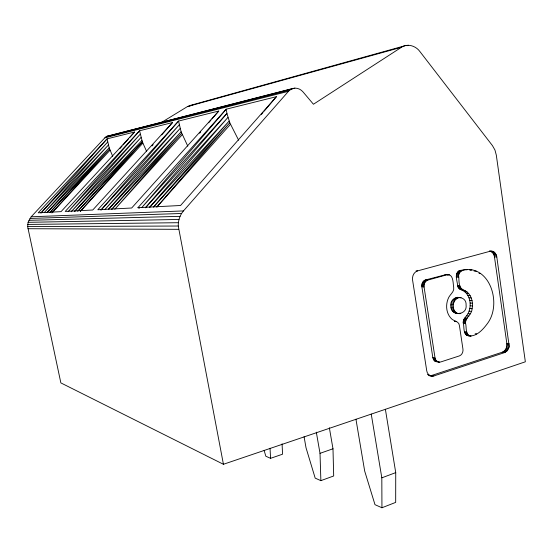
<?xml version="1.0" encoding="UTF-8"?>
<svg xmlns="http://www.w3.org/2000/svg" width="553" height="553" viewBox="0 0 553 553"><rect width="100%" height="100%" fill="white"/><g stroke="black" fill="none" stroke-linecap="round" stroke-linejoin="round"><path stroke-width="0.83" d="M385.379 409.282L395.734 472.621L395.678 502.387L381.943 507.758L374.989 504.668L364.676 471.045L355.945 419.209M27.65 226.585L28.106 222.327L31.182 216.79L104.8 137.863L106.874 136.328L293.055 88.418C296.733 87.436 300.659 89.081 303.037 91.936L313.44 104.241L401.471 47.268C407.506 43.169 415.849 45.864 419.879 51.519L492.453 145.619L494.949 150.008L496.311 155.13L525.35 361.8L223.426 464.285L60.858 382.897L27.65 226.585L178.266 226.025L223.426 464.285M178.266 226.025C178.094 220.571 179.891 215.069 183.465 210.921L288.472 91.321L289.834 90.035L293.055 88.418M463.186 322.517C463.048 317.837 468.239 315.549 469.082 311.132C471.322 304.579 470.195 296.436 464.776 291.742C462.253 289.848 457.822 289.385 457.587 285.417C457.386 280.993 454.283 274.765 458.485 271.17C488.472 260.449 502.774 302.304 487.767 323.076C483.301 329.215 475.946 337.911 467.347 335.547C462.737 333.203 464.485 326.56 463.186 322.517L465.467 322.821C466.773 326.809 464.9 334.586 470.375 336.072M465.467 322.821C465.647 317.318 472.006 314.477 472.096 308.74C473.631 301.475 470.714 292.261 463.075 289.813C457.995 287.332 459.315 279.991 458.61 275.325C458.893 271.046 463.58 269.56 467.23 269.691L464.942 269.56M437.368 361.793L434.423 360.791L432.833 357.632L421.863 286.772C421.427 284.042 422.775 280.793 425.568 279.936L446.471 274.495M438.799 362.229L436.068 360.591L435.045 358.054L424.061 286.966C423.633 284.228 424.981 280.965 427.78 280.101L447.149 274.737C453.667 273.79 452.948 283.648 453.688 287.36C454.559 291.521 450.508 294.016 448.829 297.231C445.193 304.274 445.898 314.035 452.167 319.371C454.704 321.238 459.184 321.604 459.419 325.579L462.944 349.109C463.345 351.791 462.059 354.943 459.377 355.911L440.382 362.063L435.805 361.621M450.889 305.85C449.465 295.288 466.912 294.431 466.089 305.132C467.513 315.715 450.101 316.523 450.889 305.85L453.149 306.106C453.121 309.397 455.071 313.116 458.575 313.662M453.149 306.106C452.997 301.973 456.121 297.037 460.711 297.569M429.557 375.701L431.679 375.466L502.297 352.192C505.739 350.913 507.308 346.842 506.831 343.392L494.451 256.841C494.106 254.283 492.447 251.629 489.764 251.097M509.195 346.254L496.801 256.931C496.497 253.709 493.573 250.322 490.096 251.262L417.598 270.88C413.817 272.014 411.985 276.396 412.579 280.074L426.716 370.641C427.04 374.022 430.414 377.187 433.891 375.943L504.64 352.579L507.281 350.726L508.94 347.498L509.195 346.254L506.838 345.888M261.375 114.464L263.041 112.494M264.154 111.174L276.403 96.692L226.212 109.19L137.953 207.686L139.384 208.191M199.619 133.252L200.746 131.946M208.626 122.801L210.88 120.188M212.006 118.881L218.76 111.042L178.55 121.059L97.812 209.746L131.662 208.011L218.76 111.042M145.432 207.721L226.937 113.448L226.212 109.19L141.934 207.382L226.937 113.448L229.792 122.745L238.64 140.213M156.845 206.946L229.792 122.745L153.603 206.96M100.985 210.002L178.55 121.059L181.121 131.794L187.799 146.179M149.504 207.354L227.926 117.464L145.487 207.762M152.04 145.944L153.174 144.644M161.704 134.904L172.508 122.559L139.577 130.764L65.213 211.426L92.745 210.009L172.508 122.559M153.54 206.912L229.122 121.107L149.607 207.41M276.403 96.692L180.561 205.495L137.953 207.686M119.752 148.736L122.033 146.165M123.174 144.879L128.303 139.086M130.017 137.151L134.579 132.008L107.109 138.844L38.205 212.815L61.044 211.64L134.579 132.008M108.575 209.124L180.084 128.503L104.821 209.635L179.22 124.881L100.999 210.016M156.886 207.036L230.504 124.245M40.991 212.919L107.109 138.844L109.19 147.803L112.708 156.34M80.413 211.211L142.37 141.879L139.577 130.764L68.171 211.599L140.186 134.241L71.164 211.751L140.967 137.531L74.738 211.211M111.734 209.255L181.121 131.794L108.665 209.2M51.871 212.94L109.625 149.047L49.936 212.449M182.296 134.628L114.782 209.297L181.695 133.273L111.789 209.297M47.164 212.421L108.374 145.052L44.427 212.407L107.676 142.031L41.005 212.933M77.655 211.274L141.872 140.531L74.807 211.274M49.888 212.414L109.19 147.803L47.233 212.476M80.468 211.239L142.895 143.116L142.37 141.879L78.291 210.672M52.473 212.366L110.082 150.181M161.089 122.69L187.481 106.563L192.81 105.056M381.943 507.758L381.819 477.84L395.734 472.621M304.074 436.739L306.03 447.792L315.189 478.131L320.871 480.654L333.687 475.974L332.989 448.787L329.353 427.766M320.871 480.654L320.014 453.336L332.989 448.787M264.147 450.543L265.841 456.232L270.569 458.326L282.562 454.2L282.071 443.845M189.161 105.734L406.123 45.422M187.481 106.563L401.471 47.268M406.946 45.705L408.605 45.242M106.874 136.328L294.825 88.134M105.768 136.999L289.834 90.035M104.8 137.863L288.472 91.321M469.621 335.588L468.094 335.726M108.084 135.886L110.655 135.692M31.182 216.79L183.465 210.921M29.862 218.456L181.557 213.486M28.832 220.315L180.043 216.354M28.106 222.327L178.978 219.458M27.705 224.435L178.377 222.707M27.933 228.714L178.647 229.322M456.301 313.385L457.428 313.42M489.543 251.055L492.108 251.173M490.739 251.387L493.082 251.463M491.652 251.885L493.995 251.961M492.474 252.583L494.817 252.666M493.186 253.454L495.529 253.537M493.76 254.477L496.11 254.56M494.188 255.617L496.539 255.707M494.451 256.841L496.801 256.931M471.875 269.947L469.573 269.816L471.066 270.23M474.045 271.074L476.354 271.212M460.29 270.327L462.571 270.465M459.937 270.424L462.218 270.562M459.19 270.721L461.465 270.859M458.485 271.17L460.76 271.309M457.849 271.765L460.124 271.91M479.002 273.341L480.55 273.438M457.303 272.491L459.578 272.636M456.861 273.313L459.135 273.459M416.132 270.79L417.598 270.88M456.536 274.219L458.81 274.371M445.683 274.454L448.725 274.647M456.336 275.173L458.61 275.325M444.895 274.585L449.492 274.862M456.273 276.154L458.548 276.306M456.349 277.122L458.624 277.281M425.568 279.936L427.78 280.101M424.794 280.233L426.999 280.406M424.061 280.703L426.273 280.876M423.404 281.311L425.61 281.484M422.838 282.051L425.043 282.23M457.587 285.417L459.868 285.604M422.374 282.894L424.58 283.074M457.773 286.267L460.048 286.461M422.043 283.813L424.248 284M458.071 287.069L460.345 287.263M458.465 287.795L460.739 287.989M421.842 284.788L424.047 284.975M458.942 288.424L461.223 288.618M459.502 288.949L461.783 289.143M421.78 285.783L423.985 285.977M460.124 289.343L462.405 289.544M460.794 289.613L463.075 289.813M421.863 286.772L424.061 286.966M462.868 290.463L465.156 290.664M464.776 291.742L467.064 291.949M466.462 293.429L468.75 293.636M467.873 295.454L470.168 295.675M468.979 297.777L471.274 297.998M457.317 297.307L461.043 297.784M456.19 297.507L458.465 297.728M455.105 297.949L457.372 298.171M454.089 298.613L456.349 298.841M469.739 300.314L472.034 300.542M453.163 299.491L455.43 299.719M452.375 300.542L454.635 300.777M470.133 302.996L472.428 303.238M451.732 301.744L453.992 301.986M451.262 303.058L453.522 303.3M470.154 305.747L472.449 305.996M450.978 304.44L453.239 304.689M469.801 308.484L472.096 308.74M450.999 307.247L453.26 307.509M451.303 308.588L453.564 308.851M469.082 311.132L471.377 311.401M451.787 309.825L454.048 310.095M452.444 310.931L454.711 311.201M453.253 311.864L455.52 312.134M468.018 313.613L470.313 313.89M454.186 312.597L456.446 312.874M459.301 313.302L460.815 313.482M455.209 313.109L459.695 313.696M466.642 315.853L468.93 316.136M464.99 317.788L467.278 318.079M464.458 318.41L466.739 318.701M464.002 319.122L466.283 319.413M463.642 319.911L465.923 320.208M463.379 320.754L465.661 321.051M463.227 321.632L465.508 321.929M454.69 321.245L456.204 321.445M454.614 321.404L456.121 321.604M463.262 323.394L465.536 323.699M464.479 331.572L466.76 331.904M475.165 333.687L476.7 333.908M464.686 332.484L466.967 332.823M465.018 333.335L467.299 333.666M465.467 334.081L467.748 334.42M466.013 334.71L468.294 335.056M466.649 335.208L468.93 335.547M467.347 335.547L471.142 336.086M506.831 343.392L509.189 343.752M506.921 344.63L509.272 344.996M506.589 347.125L508.94 347.498M506.182 348.3L508.532 348.68M505.622 349.385L507.972 349.766M504.93 350.346L507.281 350.726M504.129 351.148L506.479 351.528M503.244 351.77L505.587 352.157M502.297 352.192L504.64 352.579M432.833 357.632L435.045 358.054M433.047 358.558L435.259 358.98M433.393 359.409L435.605 359.837M433.856 360.162L436.068 360.591M434.423 360.791L436.642 361.227M435.08 361.289L437.299 361.717M438.107 361.939L439.594 362.229M427.4 374.547L428.865 374.865M431.679 375.466L433.891 375.943M430.621 375.694L432.826 376.178M428.52 375.48L431.762 376.185M458.437 297.348L459.522 297.632M447.239 274.71L447.958 275.083M142.895 143.116L146.669 151.515M316.316 432.183L320.014 453.336M371.243 414.079L381.819 477.84M270.037 448.276L270.569 458.326"/></g></svg>
